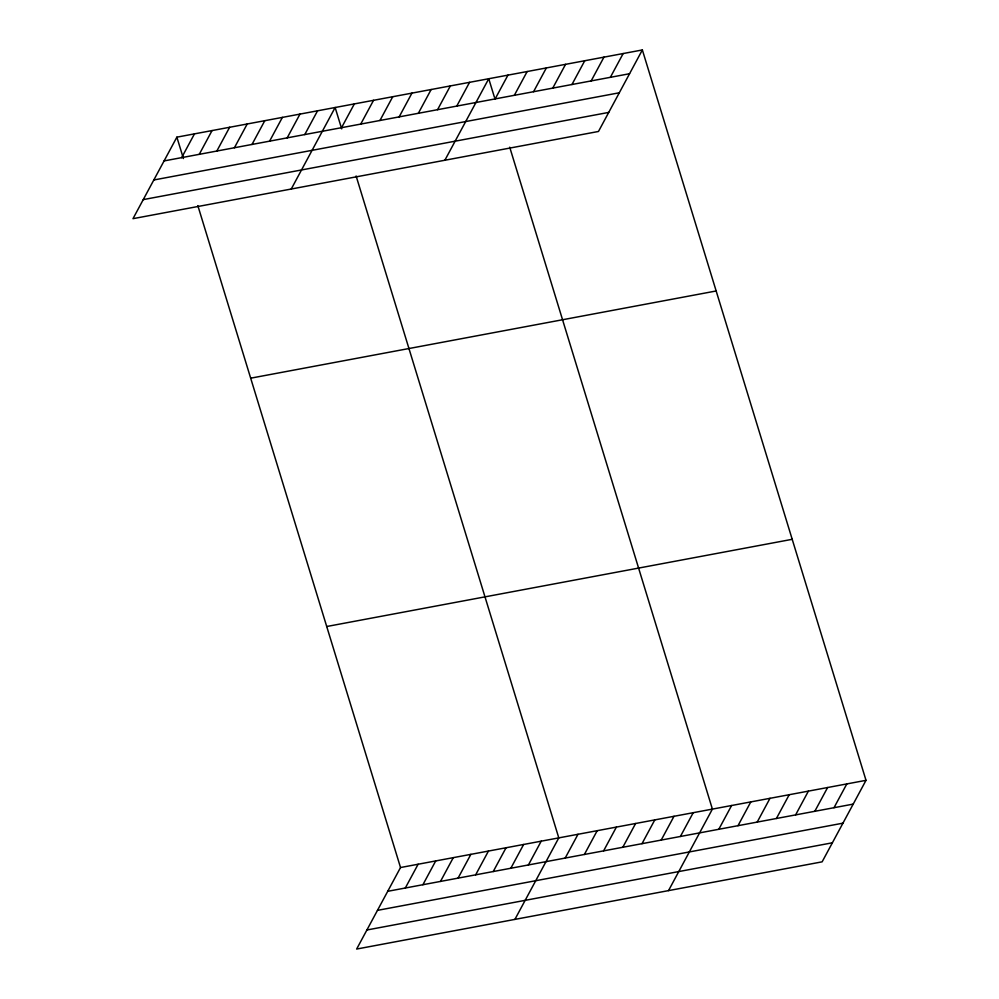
<?xml version="1.0" encoding="UTF-8"?>
<svg xmlns="http://www.w3.org/2000/svg" width="999" height="999" viewBox="0 0 999 999"><rect width="100%" height="100%" fill="white"/><g stroke="black" fill="none" stroke-linecap="round" stroke-linejoin="round"><path stroke-width="1.5" d="M176.873 137.163L132.992 218.669L598.476 131.468L642.357 49.95L176.873 137.163L183.429 158.554M181.668 157.642L194.468 133.866M199.251 154.345L212.05 130.569M216.833 151.049L229.633 127.273M234.415 147.752L247.215 123.976M251.998 144.455L264.797 120.679M269.593 141.171L282.392 117.395M287.175 137.874L299.975 114.098M304.757 134.578L317.557 110.802M291.258 189.023L335.14 107.505L341.695 128.896M341.546 127.685L354.345 103.908M360.739 124.088L373.551 100.312M379.945 120.492L392.744 96.716M399.15 116.895L411.95 93.119M418.344 113.299L431.143 89.523M437.55 109.703L450.349 85.926M456.755 106.106L469.555 82.33M444.867 160.24L488.748 78.734L494.43 97.265M495.154 98.901L507.954 75.137M514.348 95.305L527.16 71.528M533.553 91.708L546.353 67.932M552.759 88.112L565.559 64.336M571.952 84.515L584.752 60.739M591.158 80.919L603.958 57.143M610.364 77.323L623.164 53.546M197.839 205.619L400.524 867.532L356.643 949.05L822.127 861.837L866.008 780.331L642.357 49.95M405.307 888.024L418.119 864.247M422.902 884.727L435.701 860.951M440.484 881.43L453.284 857.654M458.066 878.133L470.866 854.357M475.649 874.837L488.449 851.061M493.231 871.54L506.043 847.776M510.826 868.256L523.626 844.48M528.409 864.959L541.208 841.183M514.897 919.405L558.791 837.886L356.106 175.961M565.197 858.066L577.996 834.29M584.39 854.47L597.19 830.693M603.596 850.873L616.395 827.097M622.802 847.277L635.601 823.501M641.995 843.68L654.795 819.904M661.201 840.084L674 816.308M680.394 836.475L693.206 812.711M668.518 890.621L712.399 809.103L509.715 147.19M718.805 829.282L731.605 805.506M737.999 825.686L750.798 801.91M757.205 822.09L770.004 798.313M776.41 818.493L789.21 794.717M795.604 814.897L808.403 791.121M814.809 811.3L827.609 787.524M834.003 807.704L846.815 783.928M164.073 160.926L629.557 73.726M153.821 179.982L619.305 92.782M143.244 199.613L608.728 112.412M250.687 378.184L716.171 290.971M326.723 626.51L792.207 539.31M400.524 867.532L866.008 780.331M387.724 891.308L853.208 804.108M377.472 910.364L842.956 823.164M366.895 929.994L832.379 842.794"/></g></svg>
